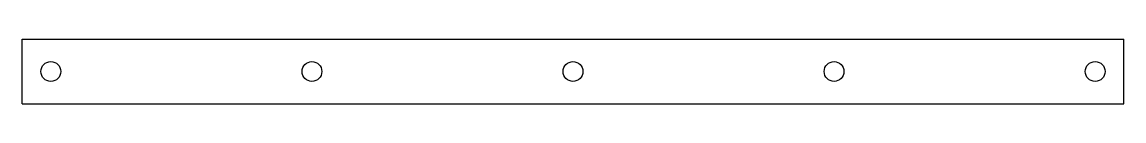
# Model space of a CAD drawing. Header units: millimetres. Extents: x 0 to 306, y 0 to 18.
import ezdxf

# ---------------------------------------------------------------- set-up
doc = ezdxf.new("R2010")
doc.units = ezdxf.units.MM

msp = doc.modelspace()

# ---------------------------------------------------------------- linework, layer by layer
for p, q in [((0, 0), (0, 17.9)), ((0, 17.9), (306, 17.9)), ((306, 0), (306, 17.9)), ((0, 0), (306, 0))]:
    msp.add_line(p, q)
for centre in [(8, 8.95), (80.5, 8.95), (153, 8.95), (225.5, 8.95), (298, 8.95)]:
    msp.add_circle(centre, 2.75)

doc.saveas('drawing.dxf')
